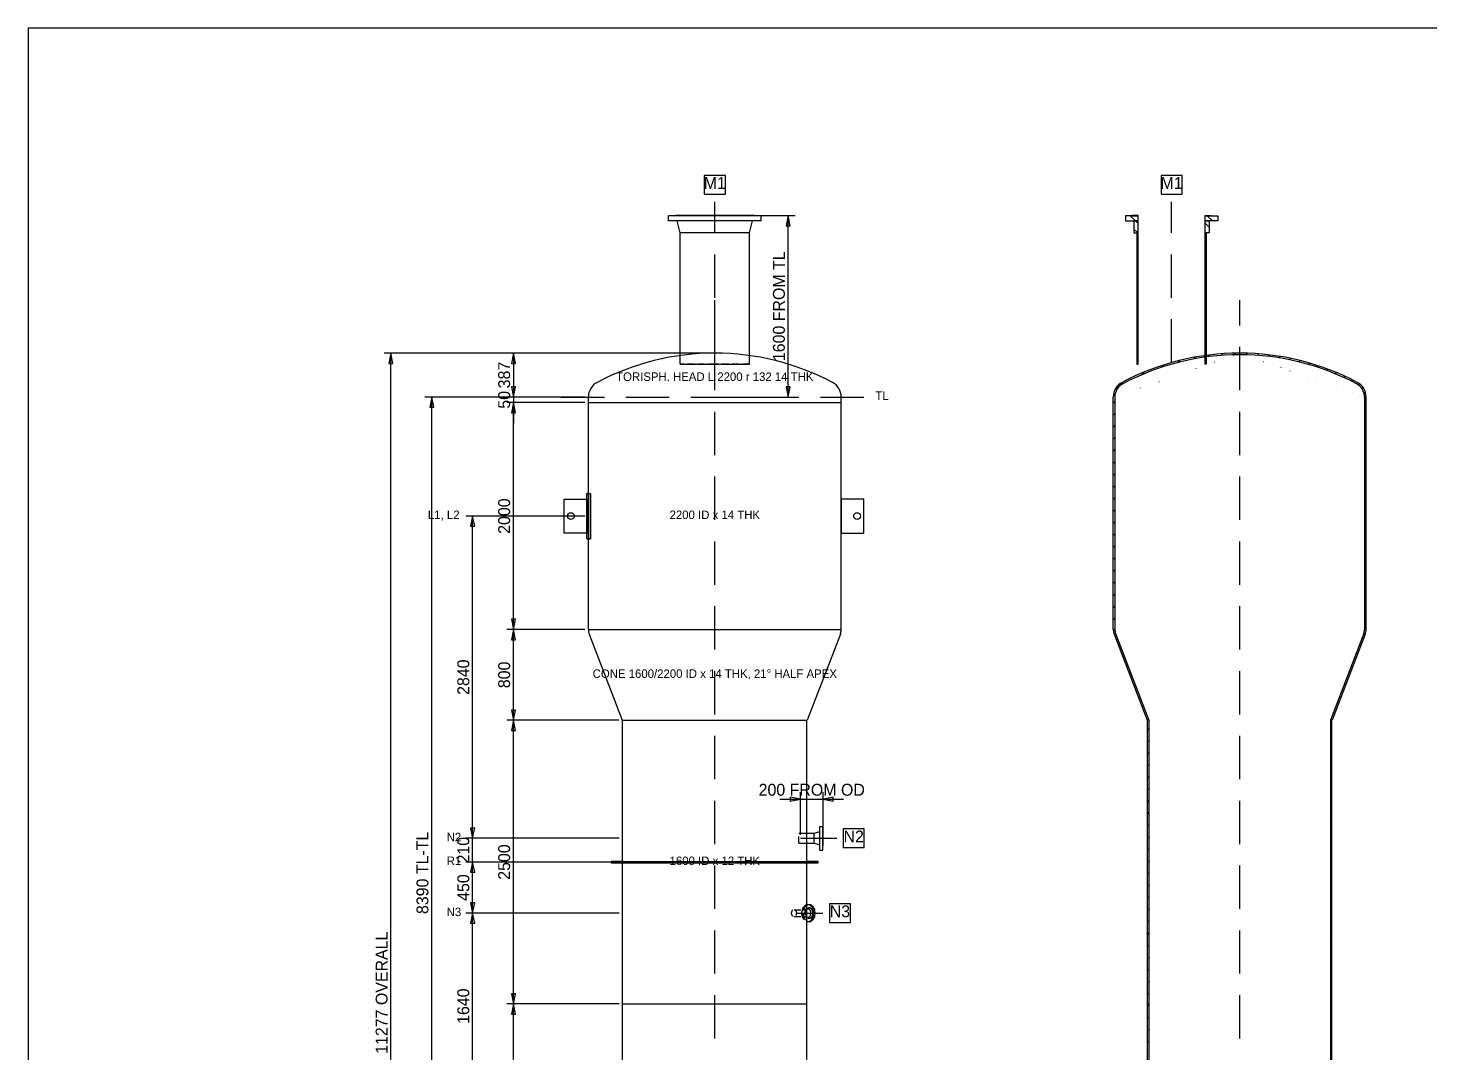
# Model space of a CAD drawing. Header units: millimetres. Extents: x 10 to 842, y 10 to 584.
# Drawn here: x 10 to 421.9, y 282.8 to 584 of the extents above; entities that cross this region are included whole.
import ezdxf
from ezdxf.enums import TextEntityAlignment as Align

# ---------------------------------------------------------------- set-up
doc = ezdxf.new("R2010")
doc.units = ezdxf.units.MM
doc.linetypes.add('DASHED', pattern=[19.05, 12.7, -6.35])
doc.linetypes.add('HIDDEN', pattern=[3, 2, -1])
for name, color, linetype in [('CENTER', 1, 'DASHED'), ('DIM', 5, 'Continuous'), ('HATCH', 3, 'Continuous'), ('HIDDEN', 8, 'HIDDEN'), ('OUTLINE', 7, 'Continuous'), ('TEXT', 7, 'Continuous'), ('TITLE', 7, 'Continuous')]:
    doc.layers.add(name, color=color, linetype=linetype)

msp = doc.modelspace()

# ---------------------------------------------------------------- linework, layer by layer
at = {"layer": 'CENTER'}
for p, q in [((211.76, 485.71), (211.76, 532.92)), ((345.96, 485.71), (345.96, 532.92)), ((211.76, 96.58), (211.76, 504)), ((365.96, 96.58), (365.96, 504)), ((166.62, 475.58), (256.89, 475.58)), ((236.91, 345.92), (247.57, 345.92)), ((235.99, 323.92), (243.52, 323.92))]:
    msp.add_line(p, q, dxfattribs=at)
at = {"layer": 'DIM'}
for p, q in [((212.76, 528.92), (235.34, 528.92)), ((233.34, 475.58), (233.34, 528.92)), ((210.76, 488.47), (114.62, 488.47)), ((116.62, 112.58), (116.62, 488.47)), ((210.76, 488.47), (150.62, 488.47)), ((152.62, 488.47), (152.62, 475.58)), ((152.62, 481.58), (152.62, 467.92)), ((173.62, 475.58), (126.62, 475.58)), ((128.62, 195.92), (128.62, 475.58)), ((173.62, 475.58), (150.62, 475.58)), ((173.62, 475.58), (150.62, 475.58)), ((173.62, 473.92), (150.62, 473.92)), ((173.62, 473.92), (150.62, 473.92)), ((152.62, 407.25), (152.62, 473.92)), ((212.76, 475.58), (235.34, 475.58)), ((173.62, 440.58), (138.62, 440.58)), ((140.62, 345.92), (140.62, 440.58)), ((173.59, 407.25), (150.62, 407.25)), ((173.59, 407.25), (150.62, 407.25)), ((152.62, 380.58), (152.62, 407.25)), ((183.59, 380.58), (150.62, 380.58)), ((183.59, 380.58), (150.62, 380.58)), ((152.62, 297.25), (152.62, 380.58)), ((236.91, 346.92), (236.91, 359.42)), ((243.57, 346.92), (243.57, 359.42)), ((230.91, 357.42), (249.57, 357.42)), ((140.62, 332.92), (140.62, 351.92)), ((183.69, 345.92), (138.62, 345.92)), ((183.69, 345.92), (138.62, 345.92)), ((183.69, 338.92), (138.62, 338.92)), ((183.69, 338.92), (138.62, 338.92)), ((140.62, 323.92), (140.62, 338.92)), ((183.69, 323.92), (138.62, 323.92)), ((183.69, 323.92), (138.62, 323.92)), ((140.62, 269.25), (140.62, 323.92)), ((183.69, 297.25), (150.62, 297.25)), ((183.69, 297.25), (150.62, 297.25)), ((152.62, 197.25), (152.62, 297.25))]:
    msp.add_line(p, q, dxfattribs=at)
at = {"layer": 'DIM', "flags": 128}
for points in [[(233.34, 528.92), (232.74, 525.92), (233.94, 525.92), (233.34, 528.92)], [(116.62, 488.47), (116.02, 485.47), (117.22, 485.47), (116.62, 488.47)], [(152.62, 488.47), (152.02, 485.47), (153.22, 485.47), (152.62, 488.47)], [(152.62, 475.58), (153.22, 478.58), (152.02, 478.58), (152.62, 475.58)], [(152.62, 475.58), (153.22, 478.58), (152.02, 478.58), (152.62, 475.58)], [(233.34, 475.58), (233.94, 478.58), (232.74, 478.58), (233.34, 475.58)], [(128.62, 475.58), (128.02, 472.58), (129.22, 472.58), (128.62, 475.58)], [(152.62, 473.92), (152.02, 470.92), (153.22, 470.92), (152.62, 473.92)], [(152.62, 473.92), (152.02, 470.92), (153.22, 470.92), (152.62, 473.92)], [(140.62, 440.58), (140.02, 437.58), (141.22, 437.58), (140.62, 440.58)], [(152.62, 407.25), (153.22, 410.25), (152.02, 410.25), (152.62, 407.25)], [(152.62, 407.25), (152.02, 404.25), (153.22, 404.25), (152.62, 407.25)], [(152.62, 380.58), (153.22, 383.58), (152.02, 383.58), (152.62, 380.58)], [(152.62, 380.58), (152.02, 377.58), (153.22, 377.58), (152.62, 380.58)], [(236.91, 357.42), (233.91, 358.02), (233.91, 356.82), (236.91, 357.42)], [(243.57, 357.42), (246.57, 356.82), (246.57, 358.02), (243.57, 357.42)], [(140.62, 345.92), (141.22, 348.92), (140.02, 348.92), (140.62, 345.92)], [(140.62, 345.92), (141.22, 348.92), (140.02, 348.92), (140.62, 345.92)], [(140.62, 338.92), (140.02, 335.92), (141.22, 335.92), (140.62, 338.92)], [(140.62, 338.92), (140.02, 335.92), (141.22, 335.92), (140.62, 338.92)], [(140.62, 323.92), (141.22, 326.92), (140.02, 326.92), (140.62, 323.92)], [(140.62, 323.92), (140.02, 320.92), (141.22, 320.92), (140.62, 323.92)], [(152.62, 297.25), (153.22, 300.25), (152.02, 300.25), (152.62, 297.25)], [(152.62, 297.25), (152.02, 294.25), (153.22, 294.25), (152.62, 297.25)]]:
    msp.add_lwpolyline(points, dxfattribs=at)
at = {"layer": 'HATCH'}
for p, q in [((332.38, 527.47), (332.53, 527.31)), ((333.82, 528.85), (335.36, 527.31)), ((335.36, 527.31), (336.11, 526.56)), ((356.38, 528.92), (356.45, 528.85)), ((356.45, 528.85), (357.98, 527.31)), ((359.28, 528.85), (359.54, 528.58)), ((334.91, 524.93), (336.03, 523.82)), ((336.03, 523.82), (336.11, 523.73)), ((355.81, 526.66), (357.01, 525.46)), ((355.81, 523.83), (355.82, 523.82)), ((355.82, 523.82), (356.13, 523.51)), ((335.79, 521.22), (336.11, 520.9)), ((355.81, 521), (356.13, 520.69)), ((335.79, 518.39), (336.11, 518.07)), ((335.79, 515.56), (336.11, 515.25)), ((355.81, 518.17), (356.13, 517.86)), ((355.81, 515.35), (356.13, 515.03)), ((335.79, 512.73), (336.11, 512.42)), ((355.81, 512.52), (356.13, 512.2)), ((335.79, 509.91), (336.11, 509.59)), ((335.79, 507.08), (336.11, 506.76)), ((355.81, 509.69), (356.13, 509.37)), ((355.81, 506.86), (356.13, 506.54)), ((335.79, 504.25), (336.11, 503.93)), ((355.81, 504.03), (356.13, 503.72)), ((335.79, 501.42), (336.11, 501.1)), ((335.79, 498.59), (336.11, 498.27)), ((355.81, 501.2), (356.13, 500.89)), ((355.81, 498.38), (356.13, 498.06)), ((335.79, 495.76), (336.11, 495.45)), ((355.81, 495.55), (356.13, 495.23)), ((335.79, 492.94), (336.11, 492.62)), ((355.81, 492.72), (356.13, 492.4)), ((335.79, 490.11), (336.11, 489.79)), ((335.79, 487.28), (336.11, 486.96)), ((347.84, 485.72), (348.48, 486.37)), ((352.38, 486.73), (352.96, 487.31)), ((355.81, 489.89), (356.13, 489.57)), ((355.81, 487.06), (356.13, 486.74)), ((356.58, 487.4), (357.12, 487.94)), ((360.52, 487.8), (361.02, 488.3)), ((364.05, 487.8), (364.12, 487.86)), ((364.24, 487.98), (364.71, 488.46)), ((367.66, 487.87), (367.69, 487.9)), ((367.77, 487.98), (368.22, 488.43)), ((370.28, 486.95), (370.31, 486.98)), ((371.14, 487.81), (371.58, 488.25)), ((372.89, 486.03), (372.92, 486.06)), ((374.38, 487.51), (374.8, 487.94)), ((377.49, 487.09), (377.9, 487.5)), ((380.48, 486.55), (380.88, 486.94)), ((383.37, 485.9), (383.76, 486.29)), ((337.14, 482.1), (338.01, 482.97)), ((342.84, 484.26), (343.56, 484.99)), ((347.7, 482.05), (347.74, 482.09)), ((353.15, 483.97), (353.2, 484.01)), ((358.6, 485.88), (358.66, 485.94)), ((375.51, 485.11), (375.53, 485.14)), ((378.13, 484.19), (378.15, 484.21)), ((380.74, 483.27), (380.76, 483.29)), ((383.36, 482.35), (383.38, 482.37)), ((386.17, 485.16), (386.54, 485.54)), ((388.87, 484.33), (389.24, 484.7)), ((391.49, 483.41), (391.85, 483.77)), ((394.03, 482.41), (394.38, 482.77)), ((329.42, 477.91), (331.36, 479.85)), ((336.8, 478.22), (336.81, 478.23)), ((342.25, 480.14), (342.27, 480.16)), ((385.98, 481.43), (385.99, 481.45)), ((388.59, 480.52), (388.6, 480.53)), ((391.21, 479.6), (391.22, 479.61)), ((393.82, 478.68), (393.83, 478.68)), ((396.44, 477.76), (396.45, 477.76)), ((396.49, 481.34), (396.84, 481.69)), ((398.88, 480.2), (399.23, 480.54)), ((401.12, 478.9), (401.45, 479.23)), ((328.83, 473.78), (328.96, 473.92)), ((328.96, 473.92), (329.29, 474.25)), ((331.35, 476.31), (331.35, 476.31)), ((399.06, 476.84), (399.06, 476.84)), ((401.67, 475.92), (401.67, 475.92)), ((402.48, 476.72), (402.85, 477.1)), ((402.63, 473.34), (403.09, 473.8)), ((328.83, 470.25), (329.29, 470.71)), ((402.63, 469.8), (403.09, 470.27)), ((328.83, 466.71), (329.29, 467.18)), ((402.63, 466.27), (403.09, 466.73)), ((328.83, 463.18), (329.29, 463.64)), ((402.63, 462.73), (403.09, 463.2)), ((328.83, 459.64), (329.29, 460.11)), ((402.63, 459.2), (403.09, 459.66)), ((328.83, 456.11), (329.29, 456.57)), ((402.63, 455.66), (403.09, 456.13)), ((328.83, 452.57), (329.29, 453.04)), ((328.83, 449.03), (329.29, 449.5)), ((402.63, 452.12), (403.09, 452.59)), ((402.63, 448.59), (403.09, 449.06)), ((328.83, 445.5), (329.29, 445.97)), ((402.63, 445.05), (403.09, 445.52)), ((328.83, 441.96), (329.29, 442.43)), ((402.63, 441.52), (403.09, 441.98)), ((328.83, 438.43), (329.29, 438.89)), ((402.63, 437.98), (403.09, 438.45)), ((328.83, 434.89), (329.29, 435.36)), ((402.63, 434.45), (403.09, 434.91)), ((328.83, 431.36), (329.29, 431.82)), ((402.63, 430.91), (403.09, 431.38)), ((328.83, 427.82), (329.29, 428.29)), ((328.83, 424.29), (329.29, 424.75)), ((402.63, 427.38), (403.09, 427.84)), ((402.63, 423.84), (403.09, 424.31)), ((328.83, 420.75), (329.29, 421.22)), ((402.63, 420.3), (403.09, 420.77)), ((328.83, 417.22), (329.29, 417.68)), ((402.63, 416.77), (403.09, 417.24)), ((328.83, 413.68), (329.29, 414.15)), ((402.63, 413.23), (403.09, 413.7)), ((328.83, 410.14), (329.29, 410.61)), ((402.63, 409.7), (403.09, 410.16)), ((328.87, 406.66), (328.93, 406.71)), ((329.01, 406.79), (329.3, 407.08)), ((330, 404.25), (330.15, 404.4)), ((402.33, 405.87), (402.69, 406.23)), ((402.95, 406.49), (403.03, 406.57)), ((331, 401.71), (331.13, 401.84)), ((400.13, 400.13), (400.41, 400.41)), ((332, 399.17), (332.11, 399.29)), ((332.99, 396.63), (333.09, 396.73)), ((333.99, 394.09), (334.07, 394.18)), ((334.99, 391.56), (335.06, 391.62)), ((397.93, 394.39), (398.12, 394.59)), ((335.98, 389.02), (336.04, 389.07)), ((395.72, 388.65), (395.84, 388.77)), ((336.98, 386.48), (337.02, 386.51)), ((337.98, 383.94), (338, 383.96)), ((338.97, 381.4), (338.98, 381.4)), ((393.52, 382.92), (393.55, 382.95)), ((338.89, 377.78), (339.29, 378.18)), ((392.63, 378.48), (393.03, 378.88)), ((392.63, 374.95), (393.03, 375.35)), ((338.89, 374.25), (339.29, 374.65)), ((338.89, 370.71), (339.29, 371.11)), ((392.63, 371.41), (393.03, 371.81)), ((338.89, 367.18), (339.29, 367.58)), ((392.63, 367.88), (393.03, 368.28)), ((338.89, 363.64), (339.29, 364.04)), ((392.63, 364.34), (393.03, 364.74)), ((338.89, 360.11), (339.29, 360.51)), ((392.63, 360.81), (393.03, 361.21)), ((338.89, 356.57), (339.29, 356.97)), ((392.63, 357.27), (393.03, 357.67)), ((338.89, 353.04), (339.29, 353.44)), ((392.63, 353.74), (393.03, 354.14)), ((392.63, 350.2), (393.03, 350.6)), ((338.89, 349.5), (339.29, 349.9)), ((338.89, 345.96), (339.29, 346.36)), ((392.63, 346.66), (393.03, 347.06)), ((338.89, 342.43), (339.29, 342.83)), ((392.63, 343.13), (393.03, 343.53)), ((338.89, 338.89), (339.29, 339.29)), ((392.63, 339.59), (393.03, 339.99)), ((338.89, 335.36), (339.29, 335.76)), ((392.63, 336.06), (393.03, 336.46)), ((338.89, 331.82), (339.29, 332.22)), ((392.63, 332.52), (393.03, 332.92)), ((338.89, 328.29), (339.29, 328.69)), ((392.63, 328.99), (393.03, 329.39)), ((392.63, 325.45), (393.03, 325.85)), ((338.89, 324.75), (339.29, 325.15)), ((338.89, 321.22), (339.29, 321.62)), ((392.63, 321.92), (393.03, 322.32)), ((338.89, 317.68), (339.29, 318.08)), ((392.63, 318.38), (393.03, 318.78)), ((338.89, 314.14), (339.29, 314.54)), ((392.63, 314.84), (393.03, 315.24)), ((338.89, 310.61), (339.29, 311.01)), ((392.63, 311.31), (393.03, 311.71)), ((338.89, 307.07), (339.29, 307.47)), ((392.63, 307.77), (393.03, 308.17)), ((338.89, 303.54), (339.29, 303.94)), ((392.63, 304.24), (393.03, 304.64)), ((392.63, 300.7), (393.03, 301.1)), ((338.89, 300), (339.29, 300.4)), ((338.89, 296.47), (339.29, 296.87)), ((392.63, 297.17), (392.71, 297.25)), ((392.71, 297.25), (393.03, 297.57)), ((338.89, 292.93), (339.29, 293.33)), ((392.63, 293.63), (393.03, 294.03)), ((338.89, 289.4), (339.29, 289.8)), ((392.63, 290.1), (393.03, 290.5)), ((338.89, 285.86), (339.29, 286.26)), ((392.63, 286.56), (393.03, 286.96)), ((392.63, 283.03), (393.03, 283.43))]:
    msp.add_line(p, q, dxfattribs=at)
at = {"layer": 'HIDDEN'}
for p, q in [((236.48, 344.44), (236.48, 347.4)), ((235.03, 324.92), (238.01, 324.92)), ((235.03, 322.91), (238.01, 322.91))]:
    msp.add_line(p, q, dxfattribs=at)
at = {"layer": 'HIDDEN', "flags": 128}
for points in [[(211.76, 485.22), (210.43, 485.22), (209.12, 485.22), (207.86, 485.22), (206.67, 485.22), (205.57, 485.22), (204.57, 485.22), (203.69, 485.22), (202.95, 485.22), (202.36, 485.22), (201.93, 485.22), (201.68, 485.22), (201.63, 485.22)], [(221.88, 485.22), (221.83, 485.22), (221.58, 485.22), (221.15, 485.22), (220.56, 485.22), (219.82, 485.22), (218.94, 485.22), (217.94, 485.22), (216.84, 485.22), (215.65, 485.22), (214.39, 485.22), (213.08, 485.22), (211.76, 485.22)], [(236.48, 347.4), (236.66, 347.4), (236.84, 347.4), (237.03, 347.4), (237.21, 347.4), (237.4, 347.4), (237.58, 347.4), (237.77, 347.4), (237.95, 347.4), (238.14, 347.4), (238.32, 347.4), (238.51, 347.4), (238.69, 347.4), (238.78, 347.4)], [(236.48, 344.44), (236.66, 344.44), (236.84, 344.44), (237.03, 344.44), (237.21, 344.44), (237.4, 344.44), (237.58, 344.44), (237.77, 344.44), (237.95, 344.44), (238.14, 344.44), (238.32, 344.44), (238.51, 344.44), (238.69, 344.44), (238.78, 344.44)], [(238.72, 326.36), (238.61, 326.33), (238.39, 326.23), (238.18, 326.08), (237.99, 325.9), (237.81, 325.68), (237.66, 325.44), (237.53, 325.17), (237.43, 324.87), (237.36, 324.56), (237.31, 324.24), (237.29, 323.92), (237.31, 323.59), (237.36, 323.27), (237.43, 322.96), (237.53, 322.67), (237.66, 322.39), (237.81, 322.15), (237.99, 321.93), (238.18, 321.75), (238.39, 321.61), (238.61, 321.5), (238.72, 321.47)], [(238.91, 326.28), (238.8, 326.23), (238.59, 326.08), (238.4, 325.9), (238.23, 325.68), (238.07, 325.44), (237.94, 325.17), (237.84, 324.87), (237.77, 324.56), (237.72, 324.24), (237.71, 323.92), (237.72, 323.59), (237.77, 323.27), (237.84, 322.96), (237.94, 322.67), (238.07, 322.39), (238.23, 322.15), (238.4, 321.93), (238.59, 321.75), (238.8, 321.61), (238.91, 321.55)], [(238.01, 324.92), (238.06, 324.93), (238.1, 324.95), (238.14, 324.96), (238.19, 324.97), (238.23, 324.98), (238.28, 325), (238.32, 325.01), (238.36, 325.02), (238.41, 325.03), (238.45, 325.04), (238.49, 325.06), (238.54, 325.07), (238.58, 325.08), (238.63, 325.09), (238.67, 325.11), (238.71, 325.12), (238.76, 325.13), (238.8, 325.14), (238.82, 325.15)], [(238.01, 322.91), (238.06, 322.9), (238.1, 322.89), (238.14, 322.87), (238.19, 322.86), (238.23, 322.85), (238.28, 322.84), (238.32, 322.83), (238.36, 322.81), (238.41, 322.8), (238.45, 322.79), (238.49, 322.78), (238.54, 322.76), (238.58, 322.75), (238.63, 322.74), (238.67, 322.73), (238.71, 322.71), (238.76, 322.7), (238.8, 322.69), (238.82, 322.68)], [(238.77, 325.15), (238.71, 325.12), (238.6, 325.04), (238.5, 324.95), (238.41, 324.84), (238.33, 324.71), (238.27, 324.57), (238.21, 324.41), (238.17, 324.25), (238.15, 324.09), (238.14, 323.92), (238.15, 323.75), (238.17, 323.58), (238.21, 323.42), (238.27, 323.27), (238.33, 323.13), (238.41, 323), (238.5, 322.89), (238.6, 322.79), (238.71, 322.72), (238.77, 322.69)], [(238.76, 325.07), (238.71, 325), (238.62, 324.85), (238.54, 324.68), (238.47, 324.5), (238.43, 324.31), (238.4, 324.12), (238.39, 323.92), (238.4, 323.72), (238.43, 323.52), (238.47, 323.33), (238.54, 323.15), (238.62, 322.98), (238.71, 322.83), (238.76, 322.77)], [(238.81, 325.07), (238.76, 325), (238.66, 324.85), (238.58, 324.68), (238.52, 324.5), (238.48, 324.31), (238.45, 324.12), (238.44, 323.92), (238.45, 323.72), (238.48, 323.52), (238.52, 323.33), (238.58, 323.15), (238.66, 322.98), (238.76, 322.83), (238.81, 322.77)]]:
    msp.add_lwpolyline(points, dxfattribs=at)
at = {"layer": 'HIDDEN'}
for centre in [(235.03, 323.92), (238.01, 323.92), (238.01, 323.92)]:
    msp.add_ellipse(centre, major_axis=(0, 1), ratio=0.707107, dxfattribs=at)
at = {"layer": 'OUTLINE'}
for p, q in [((225.34, 528.85), (198.17, 528.85)), ((198.17, 527.31), (198.17, 528.85)), ((225.34, 527.31), (198.17, 527.31)), ((223.29, 528.92), (200.22, 528.92)), ((200.22, 528.85), (200.22, 528.92)), ((223.29, 528.85), (200.22, 528.85)), ((222.81, 527.31), (200.71, 527.31)), ((201.59, 523.82), (200.71, 527.31)), ((221.92, 523.82), (222.81, 527.31)), ((223.29, 528.85), (223.29, 528.92)), ((225.34, 527.31), (225.34, 528.85)), ((221.92, 523.82), (201.59, 523.82)), ((201.59, 485.22), (201.59, 523.82)), ((221.92, 485.22), (221.92, 523.82)), ((174.62, 473.92), (174.62, 475.58)), ((174.62, 407.25), (174.62, 473.92)), ((174.62, 473.92), (248.89, 473.92)), ((248.89, 473.92), (248.89, 475.58)), ((248.89, 407.25), (248.89, 473.92)), ((328.83, 473.92), (328.83, 475.58)), ((328.83, 407.25), (328.83, 473.92)), ((328.83, 473.92), (329.29, 473.92)), ((329.29, 475.58), (329.29, 473.92)), ((329.29, 473.92), (329.29, 407.25)), ((402.63, 475.58), (402.63, 473.92)), ((403.09, 473.92), (402.63, 473.92)), ((402.63, 473.92), (402.63, 407.25)), ((403.09, 473.92), (403.09, 475.58)), ((403.09, 407.25), (403.09, 473.92)), ((167.49, 435.58), (167.49, 445.58)), ((167.49, 445.58), (174.16, 445.58)), ((167.49, 445.58), (167.49, 445.58)), ((174.16, 433.92), (174.16, 447.25)), ((174.16, 447.25), (174.62, 447.25)), ((174.16, 445.58), (174.16, 435.58)), ((174.16, 445.58), (174.16, 445.58)), ((174.62, 447.25), (174.62, 433.92)), ((174.76, 433.92), (174.76, 447.25)), ((174.76, 447.25), (175.22, 447.25)), ((175.22, 447.25), (175.22, 433.92)), ((255.56, 445.58), (248.89, 445.58)), ((248.89, 445.58), (248.89, 435.58)), ((248.89, 445.58), (248.89, 445.58)), ((255.56, 435.58), (255.56, 445.58)), ((255.56, 445.58), (255.56, 445.58)), ((174.16, 435.58), (167.49, 435.58)), ((167.49, 435.58), (167.49, 435.58)), ((174.16, 435.58), (174.16, 435.58)), ((174.62, 433.92), (174.16, 433.92)), ((175.22, 433.92), (174.76, 433.92)), ((248.89, 435.58), (255.56, 435.58)), ((248.89, 435.58), (248.89, 435.58)), ((255.56, 435.58), (255.56, 435.58)), ((174.62, 407.25), (248.89, 407.25)), ((174.87, 405.89), (184.59, 380.58)), ((248.64, 405.89), (238.92, 380.58)), ((328.83, 407.25), (329.29, 407.25)), ((329.08, 405.89), (338.79, 380.58)), ((329.51, 406.06), (339.29, 380.58)), ((402.41, 406.06), (392.63, 380.58)), ((402.84, 405.89), (393.13, 380.58)), ((403.09, 407.25), (402.63, 407.25)), ((184.59, 380.58), (238.92, 380.58)), ((184.69, 297.25), (184.69, 380.58)), ((184.69, 380.58), (238.82, 380.58)), ((238.82, 297.25), (238.82, 380.58)), ((339.29, 380.58), (338.79, 380.58)), ((338.89, 297.25), (338.89, 380.58)), ((338.89, 380.58), (339.29, 380.58)), ((339.29, 380.58), (339.29, 297.25)), ((393.03, 380.58), (392.63, 380.58)), ((392.63, 380.58), (392.63, 297.25)), ((392.63, 380.58), (393.13, 380.58)), ((393.03, 297.25), (393.03, 380.58)), ((240.91, 347.4), (242.61, 347.87)), ((240.91, 344.44), (240.91, 347.4)), ((242.61, 342.42), (242.61, 349.42)), ((242.61, 349.42), (243.51, 349.42)), ((242.61, 343.97), (242.61, 347.87)), ((243.51, 342.42), (243.51, 349.42)), ((243.51, 343.8), (243.51, 348.03)), ((243.51, 348.03), (243.57, 348.03)), ((243.57, 343.8), (243.57, 348.03)), ((240.91, 344.44), (242.61, 343.97)), ((242.61, 342.42), (243.51, 342.42)), ((243.51, 343.8), (243.57, 343.8)), ((181.36, 338.72), (181.36, 339.12)), ((181.36, 339.12), (184.69, 339.12)), ((184.69, 338.72), (181.36, 338.72)), ((184.69, 339.12), (184.69, 338.72)), ((242.16, 339.12), (238.82, 339.12)), ((238.82, 339.12), (238.82, 338.72)), ((238.82, 338.72), (242.16, 338.72)), ((242.16, 338.72), (242.16, 339.12)), ((239.06, 326.42), (239.48, 326.42)), ((239.48, 325.45), (239.52, 325.45)), ((239.06, 321.42), (239.48, 321.42)), ((239.48, 322.38), (239.52, 322.38)), ((184.69, 197.25), (184.69, 297.25)), ((184.69, 297.25), (238.82, 297.25)), ((238.82, 197.25), (238.82, 297.25)), ((338.89, 197.25), (338.89, 297.25)), ((338.89, 297.25), (339.29, 297.25)), ((339.29, 297.25), (339.29, 197.25)), ((393.03, 297.25), (392.63, 297.25)), ((392.63, 297.25), (392.63, 197.25)), ((393.03, 197.25), (393.03, 297.25))]:
    msp.add_line(p, q, dxfattribs=at)
at = {"layer": 'OUTLINE', "flags": 128}
for points in [[(336.11, 527.31), (336.11, 528.85), (332.38, 528.85), (332.38, 527.31), (336.11, 527.31)], [(336.11, 528.85), (336.11, 528.92), (334.42, 528.92), (334.42, 528.85), (336.11, 528.85)], [(336.11, 523.82), (336.11, 527.31), (334.91, 527.31), (334.91, 523.82), (336.11, 523.82)], [(355.81, 528.85), (355.81, 528.92), (357.5, 528.92), (357.5, 528.85), (355.81, 528.85)], [(355.81, 527.31), (355.81, 528.85), (359.54, 528.85), (359.54, 527.31), (355.81, 527.31)], [(355.81, 523.82), (355.81, 527.31), (357.01, 527.31), (357.01, 523.82), (355.81, 523.82)], [(336.11, 485.22), (336.11, 523.82), (335.79, 523.82), (335.79, 485.22), (336.11, 485.22)], [(355.81, 485.22), (355.81, 523.82), (356.13, 523.82), (356.13, 485.22), (355.81, 485.22)], [(201.63, 485.22), (201.59, 485.22), (201.68, 485.22), (201.93, 485.22), (202.36, 485.22), (202.95, 485.22), (203.69, 485.22), (204.57, 485.22), (205.57, 485.22), (206.67, 485.22), (207.86, 485.22), (209.12, 485.22), (210.43, 485.22), (211.76, 485.22), (213.08, 485.22), (214.39, 485.22), (215.65, 485.22), (216.84, 485.22), (217.94, 485.22), (218.94, 485.22), (219.82, 485.22), (220.56, 485.22), (221.15, 485.22), (221.58, 485.22), (221.83, 485.22), (221.92, 485.22), (221.88, 485.22)], [(174.53, 447.25), (174.31, 447.25), (174.16, 447.25), (174.31, 447.25), (174.76, 447.25)], [(174.7, 447.25), (174.62, 447.25), (174.77, 447.25), (175.22, 447.25)], [(174.53, 433.92), (174.31, 433.92), (174.16, 433.92), (174.31, 433.92), (174.76, 433.92)], [(174.7, 433.92), (174.62, 433.92), (174.77, 433.92), (175.22, 433.92)], [(238.78, 347.4), (238.88, 347.4), (239.06, 347.4), (239.25, 347.4), (239.43, 347.4), (239.61, 347.4), (239.8, 347.4), (239.98, 347.4), (240.17, 347.4), (240.35, 347.4), (240.54, 347.4), (240.72, 347.4), (240.91, 347.4)], [(238.78, 344.44), (238.88, 344.44), (239.06, 344.44), (239.25, 344.44), (239.43, 344.44), (239.61, 344.44), (239.8, 344.44), (239.98, 344.44), (240.17, 344.44), (240.35, 344.44), (240.54, 344.44), (240.72, 344.44), (240.91, 344.44)], [(184.55, 339.12), (183.67, 339.12), (182.39, 339.12), (181.62, 339.12), (181.36, 339.12), (181.62, 339.12), (182.39, 339.12), (183.67, 339.12), (185.43, 339.12), (187.64, 339.12), (190.26, 339.12), (193.25, 339.12), (196.56, 339.12), (200.12, 339.12), (203.89, 339.12), (207.79, 339.12), (211.76, 339.12), (215.72, 339.12), (219.62, 339.12), (223.39, 339.12), (226.96, 339.12), (230.26, 339.12), (233.25, 339.12), (235.87, 339.12), (238.08, 339.12), (239.84, 339.12), (241.12, 339.12), (241.89, 339.12), (242.16, 339.12), (241.89, 339.12), (241.12, 339.12), (239.84, 339.12), (238.96, 339.12)], [(184.55, 338.72), (183.67, 338.72), (182.39, 338.72), (181.62, 338.72), (181.36, 338.72), (181.62, 338.72), (182.39, 338.72), (183.67, 338.72), (185.43, 338.72), (187.64, 338.72), (190.26, 338.72), (193.25, 338.72), (196.56, 338.72), (200.12, 338.72), (203.89, 338.72), (207.79, 338.72), (211.76, 338.72), (215.72, 338.72), (219.62, 338.72), (223.39, 338.72), (226.96, 338.72), (230.26, 338.72), (233.25, 338.72), (235.87, 338.72), (238.08, 338.72), (239.84, 338.72), (241.12, 338.72), (241.89, 338.72), (242.16, 338.72), (241.89, 338.72), (241.12, 338.72), (239.84, 338.72), (238.96, 338.72)], [(184.8, 339.12), (184.69, 339.12), (184.92, 339.12), (185.61, 339.12), (186.75, 339.12), (188.31, 339.12), (190.28, 339.12), (192.62, 339.12), (195.28, 339.12), (198.22, 339.12), (201.4, 339.12), (204.75, 339.12), (208.22, 339.12), (211.76, 339.12), (215.29, 339.12), (218.76, 339.12), (222.11, 339.12), (225.29, 339.12), (228.23, 339.12), (230.89, 339.12), (233.23, 339.12), (235.2, 339.12), (236.76, 339.12), (237.9, 339.12), (238.59, 339.12), (238.82, 339.12), (238.71, 339.12)], [(184.8, 338.72), (184.69, 338.72), (184.92, 338.72), (185.61, 338.72), (186.75, 338.72), (188.31, 338.72), (190.28, 338.72), (192.62, 338.72), (195.28, 338.72), (198.22, 338.72), (201.4, 338.72), (204.75, 338.72), (208.22, 338.72), (211.76, 338.72), (215.29, 338.72), (218.76, 338.72), (222.11, 338.72), (225.29, 338.72), (228.23, 338.72), (230.89, 338.72), (233.23, 338.72), (235.2, 338.72), (236.76, 338.72), (237.9, 338.72), (238.59, 338.72), (238.82, 338.72), (238.71, 338.72)], [(239.06, 326.42), (238.83, 326.4), (238.72, 326.36)], [(238.72, 321.47), (238.83, 321.44), (239.06, 321.42), (239.29, 321.44), (239.52, 321.5), (239.74, 321.61), (239.95, 321.75), (240.14, 321.93), (240.31, 322.15), (240.47, 322.39), (240.59, 322.67), (240.7, 322.96), (240.77, 323.27), (240.82, 323.59), (240.83, 323.92), (240.82, 324.24), (240.77, 324.56), (240.7, 324.87), (240.59, 325.17), (240.47, 325.44), (240.31, 325.68), (240.14, 325.9), (239.95, 326.08), (239.74, 326.23), (239.52, 326.33), (239.29, 326.4), (239.06, 326.42)], [(239.48, 325.45), (239.33, 325.44), (239.19, 325.4), (239.06, 325.33), (238.93, 325.24), (238.82, 325.13), (238.76, 325.07)], [(238.76, 322.77), (238.82, 322.7), (238.93, 322.59), (239.06, 322.5), (239.19, 322.44), (239.33, 322.4), (239.48, 322.38), (239.62, 322.4), (239.76, 322.44), (239.89, 322.5), (240.02, 322.59), (240.13, 322.7), (240.24, 322.83), (240.33, 322.98), (240.41, 323.15), (240.48, 323.33), (240.52, 323.52), (240.55, 323.72), (240.56, 323.92), (240.55, 324.12), (240.52, 324.31), (240.48, 324.5), (240.41, 324.68), (240.33, 324.85), (240.24, 325), (240.13, 325.13), (240.02, 325.24), (239.89, 325.33), (239.76, 325.4), (239.62, 325.44), (239.48, 325.45)], [(239.52, 325.45), (239.38, 325.44), (239.24, 325.4), (239.11, 325.33), (238.98, 325.24), (238.86, 325.13), (238.81, 325.07)], [(238.81, 322.77), (238.86, 322.7), (238.98, 322.59), (239.11, 322.5), (239.24, 322.44), (239.38, 322.4), (239.52, 322.38), (239.66, 322.4), (239.8, 322.44), (239.94, 322.5), (240.06, 322.59), (240.18, 322.7), (240.29, 322.83), (240.38, 322.98), (240.46, 323.15), (240.52, 323.33), (240.57, 323.52), (240.6, 323.72), (240.61, 323.92), (240.6, 324.12), (240.57, 324.31), (240.52, 324.5), (240.46, 324.68), (240.38, 324.85), (240.29, 325), (240.18, 325.13), (240.06, 325.24), (239.94, 325.33), (239.8, 325.4), (239.66, 325.44), (239.52, 325.45)], [(239.48, 326.42), (239.24, 326.4), (239.02, 326.33), (238.91, 326.28)], [(238.91, 321.55), (239.02, 321.5), (239.24, 321.44), (239.48, 321.42), (239.71, 321.44), (239.93, 321.5), (240.15, 321.61), (240.36, 321.75), (240.55, 321.93), (240.73, 322.15), (240.88, 322.39), (241.01, 322.67), (241.11, 322.96), (241.18, 323.27), (241.23, 323.59), (241.24, 323.92), (241.23, 324.24), (241.18, 324.56), (241.11, 324.87), (241.01, 325.17), (240.88, 325.44), (240.73, 325.68), (240.55, 325.9), (240.36, 326.08), (240.15, 326.23), (239.93, 326.33), (239.71, 326.4), (239.48, 326.42)], [(239.06, 325.22), (238.94, 325.21), (238.82, 325.17), (238.77, 325.15)], [(238.77, 322.69), (238.82, 322.66), (238.94, 322.63), (239.06, 322.62), (239.18, 322.63), (239.3, 322.66), (239.41, 322.72), (239.52, 322.79), (239.62, 322.89), (239.71, 323), (239.79, 323.13), (239.86, 323.27), (239.91, 323.42), (239.95, 323.58), (239.97, 323.75), (239.98, 323.92), (239.97, 324.09), (239.95, 324.25), (239.91, 324.41), (239.86, 324.57), (239.79, 324.71), (239.71, 324.84), (239.62, 324.95), (239.52, 325.04), (239.41, 325.12), (239.3, 325.17), (239.18, 325.21), (239.06, 325.22)], [(238.82, 325.15), (238.84, 325.16), (238.89, 325.17), (238.93, 325.18), (238.98, 325.19), (239.02, 325.2), (239.06, 325.22)], [(238.82, 322.68), (238.84, 322.68), (238.89, 322.67), (238.93, 322.65), (238.98, 322.64), (239.02, 322.63), (239.06, 322.62)]]:
    msp.add_lwpolyline(points, dxfattribs=at)
at = {"layer": 'OUTLINE'}
for centre in [(169.49, 440.58), (169.49, 440.58), (253.56, 440.58), (253.56, 440.58)]:
    msp.add_circle(centre, 1, dxfattribs=at)
for centre, radius, start, end in [((211.76, 414.67), 73.8, 90, 117.9101), ((211.76, 414.67), 73.8, 62.0899, 90), ((365.96, 414.67), 73.8, 90, 117.9101), ((365.96, 414.67), 73.33, 90, 117.9101), ((365.96, 414.67), 73.8, 62.0899, 90), ((365.96, 414.67), 73.33, 62.0899, 90), ((179.49, 475.58), 4.87, 117.9101, 180), ((244.02, 475.58), 4.87, 0, 62.0899), ((333.69, 475.58), 4.87, 117.9101, 180), ((333.69, 475.58), 4.4, 117.9101, 180), ((398.23, 475.58), 4.4, 0, 62.0899), ((398.23, 475.58), 4.87, 0, 62.0899), ((178.42, 407.25), 3.8, 180, 201.0015), ((245.09, 407.25), 3.8, 338.9985, 0), ((332.63, 407.25), 3.8, 180, 201.0015), ((332.63, 407.25), 3.33, 180, 201.0015), ((399.29, 407.25), 3.33, 338.9985, 0), ((399.29, 407.25), 3.8, 338.9985, 0)]:
    msp.add_arc(centre, radius, start, end, dxfattribs=at)
at = {"layer": 'TEXT', "flags": 128}
for points in [[(208.66, 535.17), (214.86, 535.17), (214.86, 540.67), (208.66, 540.67), (208.66, 535.17)], [(342.86, 535.17), (349.06, 535.17), (349.06, 540.67), (342.86, 540.67), (342.86, 535.17)], [(249.47, 343.17), (255.67, 343.17), (255.67, 348.67), (249.47, 348.67), (249.47, 343.17)], [(245.42, 321.17), (251.62, 321.17), (251.62, 326.67), (245.42, 326.67), (245.42, 321.17)]]:
    msp.add_lwpolyline(points, dxfattribs=at)
at = {"layer": 'TITLE', "flags": 128}
msp.add_lwpolyline([(10, 10), (831, 10), (831, 584), (10, 584), (10, 10)], dxfattribs=at)

# ---------------------------------------------------------------- texts
at = {"layer": 'TEXT'}
for s, height, p in [('M1', 3.5, (211.76, 536.69)), ('M1', 3.5, (345.96, 536.69)), ('TORISPH. HEAD L 2200 r 132 14 THK', 2.5, (211.76, 480.3)), ('TL', 2.5, (260.89, 474.71)), ('L1, L2', 2.5, (132.12, 439.71)), ('2200 ID x 14 THK', 2.5, (211.76, 439.71)), ('CONE 1600/2200 ID x 14 THK, 21%%d HALF APEX', 2.5, (211.76, 393.04)), ('200 FROM OD', 3.5, (240.24, 358.42)), ('N2', 2.5, (135.12, 345.04)), ('N2', 3.5, (252.57, 344.69)), ('R1', 2.5, (135.12, 338.04)), ('1600 ID x 12 THK', 2.5, (211.76, 338.04)), ('N3', 2.5, (135.12, 323.04)), ('N3', 3.5, (248.52, 322.69))]:
    msp.add_text(s, height=height, dxfattribs=at).set_placement(p, align=Align.CENTER)
for s, p in [('1600 FROM TL', (232.34, 502.25)), ('387', (151.62, 482.03)), ('50', (151.62, 474.75)), ('2000', (151.62, 440.58)), ('2840', (139.62, 393.25)), ('800', (151.62, 393.92)), ('8390 TL-TL', (127.62, 335.75)), ('210', (139.62, 342.42)), ('2500', (151.62, 338.92)), ('450', (139.62, 331.42)), ('11277 OVERALL', (115.62, 300.53)), ('1640', (139.62, 296.58))]:
    msp.add_text(s, height=3.5, rotation=90, dxfattribs=at).set_placement(p, align=Align.CENTER)

doc.saveas('drawing.dxf')
